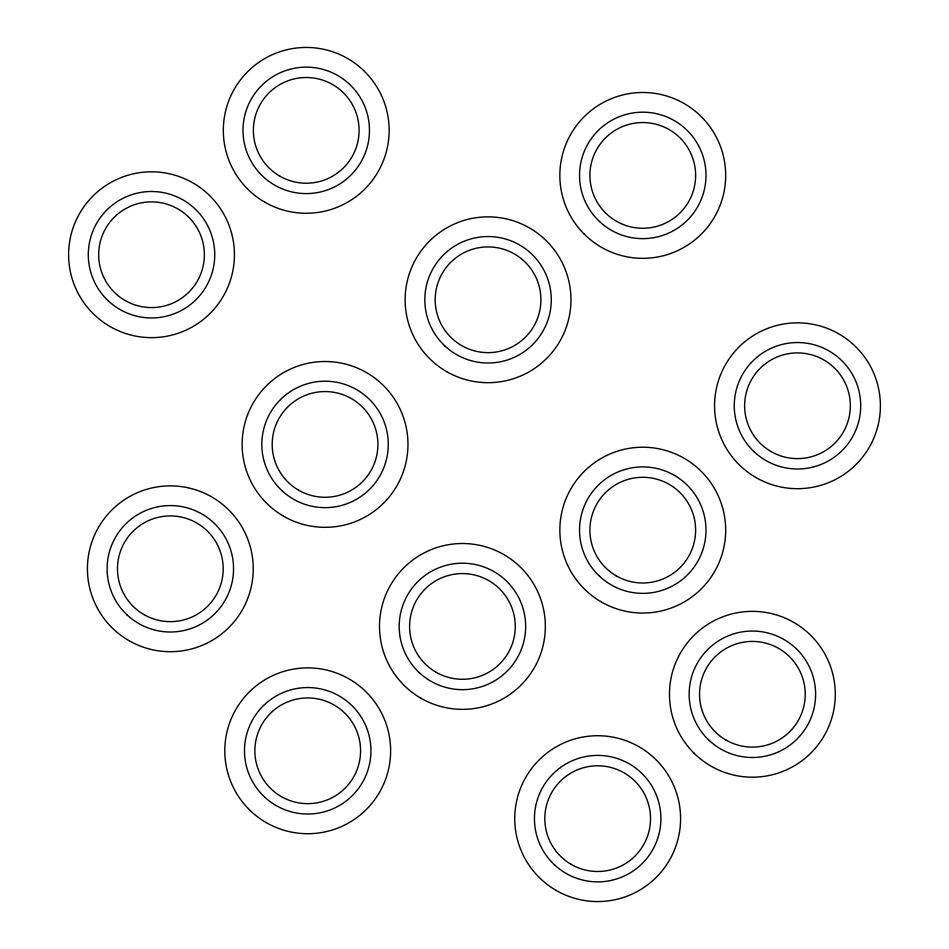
<?xml version="1.0" encoding="UTF-8"?>
<svg xmlns="http://www.w3.org/2000/svg" width="949" height="949" viewBox="0 0 949 949"><rect width="100%" height="100%" fill="white"/><g stroke="black" fill="none" stroke-linecap="round" stroke-linejoin="round"><path stroke-width="1.42" d="M110.06 326.539A82.907 82.907 0 0 0 234.427 254.735A82.907 82.907 0 0 0 110.06 182.932A82.907 82.907 0 0 0 110.06 326.539M125.09 300.501A52.859 52.859 0 0 0 204.379 254.735A52.859 52.859 0 0 0 125.09 208.958A52.859 52.859 0 0 0 125.09 300.501M108.352 300.916A63.215 63.215 0 0 0 213.098 269.03A63.215 63.215 0 0 0 133.109 194.248A63.215 63.215 0 0 0 108.352 300.916M279.801 176.134A52.859 52.859 0 0 0 359.09 130.357A52.859 52.859 0 0 0 279.801 84.591A52.859 52.859 0 0 0 279.801 176.134M263.063 176.55A63.215 63.215 0 0 0 367.821 144.651A63.215 63.215 0 0 0 287.82 69.882A63.215 63.215 0 0 0 263.063 176.55M264.783 202.161A82.907 82.907 0 0 0 389.149 130.357A82.907 82.907 0 0 0 264.783 58.553A82.907 82.907 0 0 0 264.783 202.161M298.627 490.194A52.859 52.859 0 0 0 377.904 444.417A52.859 52.859 0 0 0 298.627 398.639A52.859 52.859 0 0 0 298.627 490.194M281.877 490.597A63.215 63.215 0 0 0 386.634 458.711A63.215 63.215 0 0 0 306.634 383.942A63.215 63.215 0 0 0 281.877 490.597M283.597 516.22A82.907 82.907 0 0 0 407.963 444.417A82.907 82.907 0 0 0 283.597 372.613A82.907 82.907 0 0 0 283.597 516.22M127.166 614.976A63.215 63.215 0 0 0 231.912 583.077A63.215 63.215 0 0 0 151.923 508.308A63.215 63.215 0 0 0 127.166 614.976M128.874 640.587A82.907 82.907 0 0 0 253.241 568.783A82.907 82.907 0 0 0 128.874 496.979A82.907 82.907 0 0 0 128.874 640.587M143.904 614.561A52.859 52.859 0 0 0 223.193 568.783A52.859 52.859 0 0 0 143.904 523.006A52.859 52.859 0 0 0 143.904 614.561M756.021 477.572A82.907 82.907 0 0 0 880.399 405.769A82.907 82.907 0 0 0 756.021 333.965A82.907 82.907 0 0 0 756.021 477.572M461.617 345.555A52.859 52.859 0 0 0 540.906 299.777A52.859 52.859 0 0 0 461.617 254A52.859 52.859 0 0 0 461.617 345.555M599.59 221.592A63.215 63.215 0 0 0 704.348 189.705A63.215 63.215 0 0 0 624.347 114.924A63.215 63.215 0 0 0 599.59 221.592M605.391 212.778A52.859 52.859 0 0 0 693.826 189.088A52.859 52.859 0 0 0 629.08 124.355A52.859 52.859 0 0 0 605.391 212.778M771.051 451.546A52.859 52.859 0 0 0 850.34 405.769A52.859 52.859 0 0 0 771.051 359.991A52.859 52.859 0 0 0 771.051 451.546M754.313 451.949A63.215 63.215 0 0 0 859.07 420.063A63.215 63.215 0 0 0 779.07 345.282A63.215 63.215 0 0 0 754.313 451.949M601.31 601.939A82.907 82.907 0 0 0 725.677 530.135A82.907 82.907 0 0 0 601.31 458.331A82.907 82.907 0 0 0 601.31 601.939M616.34 575.913A52.859 52.859 0 0 0 695.617 530.135A52.859 52.859 0 0 0 616.34 484.358A52.859 52.859 0 0 0 616.34 575.913M446.588 371.581A82.907 82.907 0 0 0 570.966 299.777A82.907 82.907 0 0 0 446.588 227.974A82.907 82.907 0 0 0 446.588 371.581M584.133 234.035A82.907 82.907 0 0 0 722.853 196.87A82.907 82.907 0 0 0 621.31 95.315A82.907 82.907 0 0 0 584.133 234.035M599.59 576.316A63.215 63.215 0 0 0 704.348 544.429A63.215 63.215 0 0 0 624.347 469.648A63.215 63.215 0 0 0 599.59 576.316M444.879 345.958A63.215 63.215 0 0 0 549.637 314.072A63.215 63.215 0 0 0 469.636 239.29A63.215 63.215 0 0 0 444.879 345.958M709.211 740.457A63.215 63.215 0 0 0 813.969 708.559A63.215 63.215 0 0 0 733.968 633.79A63.215 63.215 0 0 0 709.211 740.457M693.755 752.901A82.907 82.907 0 0 0 832.475 715.724A82.907 82.907 0 0 0 730.932 614.181A82.907 82.907 0 0 0 693.755 752.901M556.209 890.447A82.907 82.907 0 0 0 680.587 818.643A82.907 82.907 0 0 0 556.209 746.839A82.907 82.907 0 0 0 556.209 890.447M571.239 864.409A52.859 52.859 0 0 0 650.528 818.643A52.859 52.859 0 0 0 571.239 772.866A52.859 52.859 0 0 0 571.239 864.409M725.961 740.042A52.859 52.859 0 0 0 805.238 694.265A52.859 52.859 0 0 0 725.961 648.499A52.859 52.859 0 0 0 725.961 740.042M436.006 672.2A52.859 52.859 0 0 0 515.283 626.423A52.859 52.859 0 0 0 436.006 580.658A52.859 52.859 0 0 0 436.006 672.2M420.976 698.239A82.907 82.907 0 0 0 545.343 626.423A82.907 82.907 0 0 0 420.976 554.619A82.907 82.907 0 0 0 420.976 698.239M419.256 672.616A63.215 63.215 0 0 0 524.014 640.717A63.215 63.215 0 0 0 444.013 565.948A63.215 63.215 0 0 0 419.256 672.616M266.254 822.605A82.907 82.907 0 0 0 390.632 750.801A82.907 82.907 0 0 0 266.254 678.998A82.907 82.907 0 0 0 266.254 822.605M281.284 796.567A52.859 52.859 0 0 0 360.573 750.801A52.859 52.859 0 0 0 281.284 705.024A52.859 52.859 0 0 0 281.284 796.567M264.546 796.982A63.215 63.215 0 0 0 369.303 765.096A63.215 63.215 0 0 0 289.303 690.314A63.215 63.215 0 0 0 264.546 796.982M554.501 864.824A63.215 63.215 0 0 0 659.258 832.937A63.215 63.215 0 0 0 579.258 758.156A63.215 63.215 0 0 0 554.501 864.824"/></g></svg>
